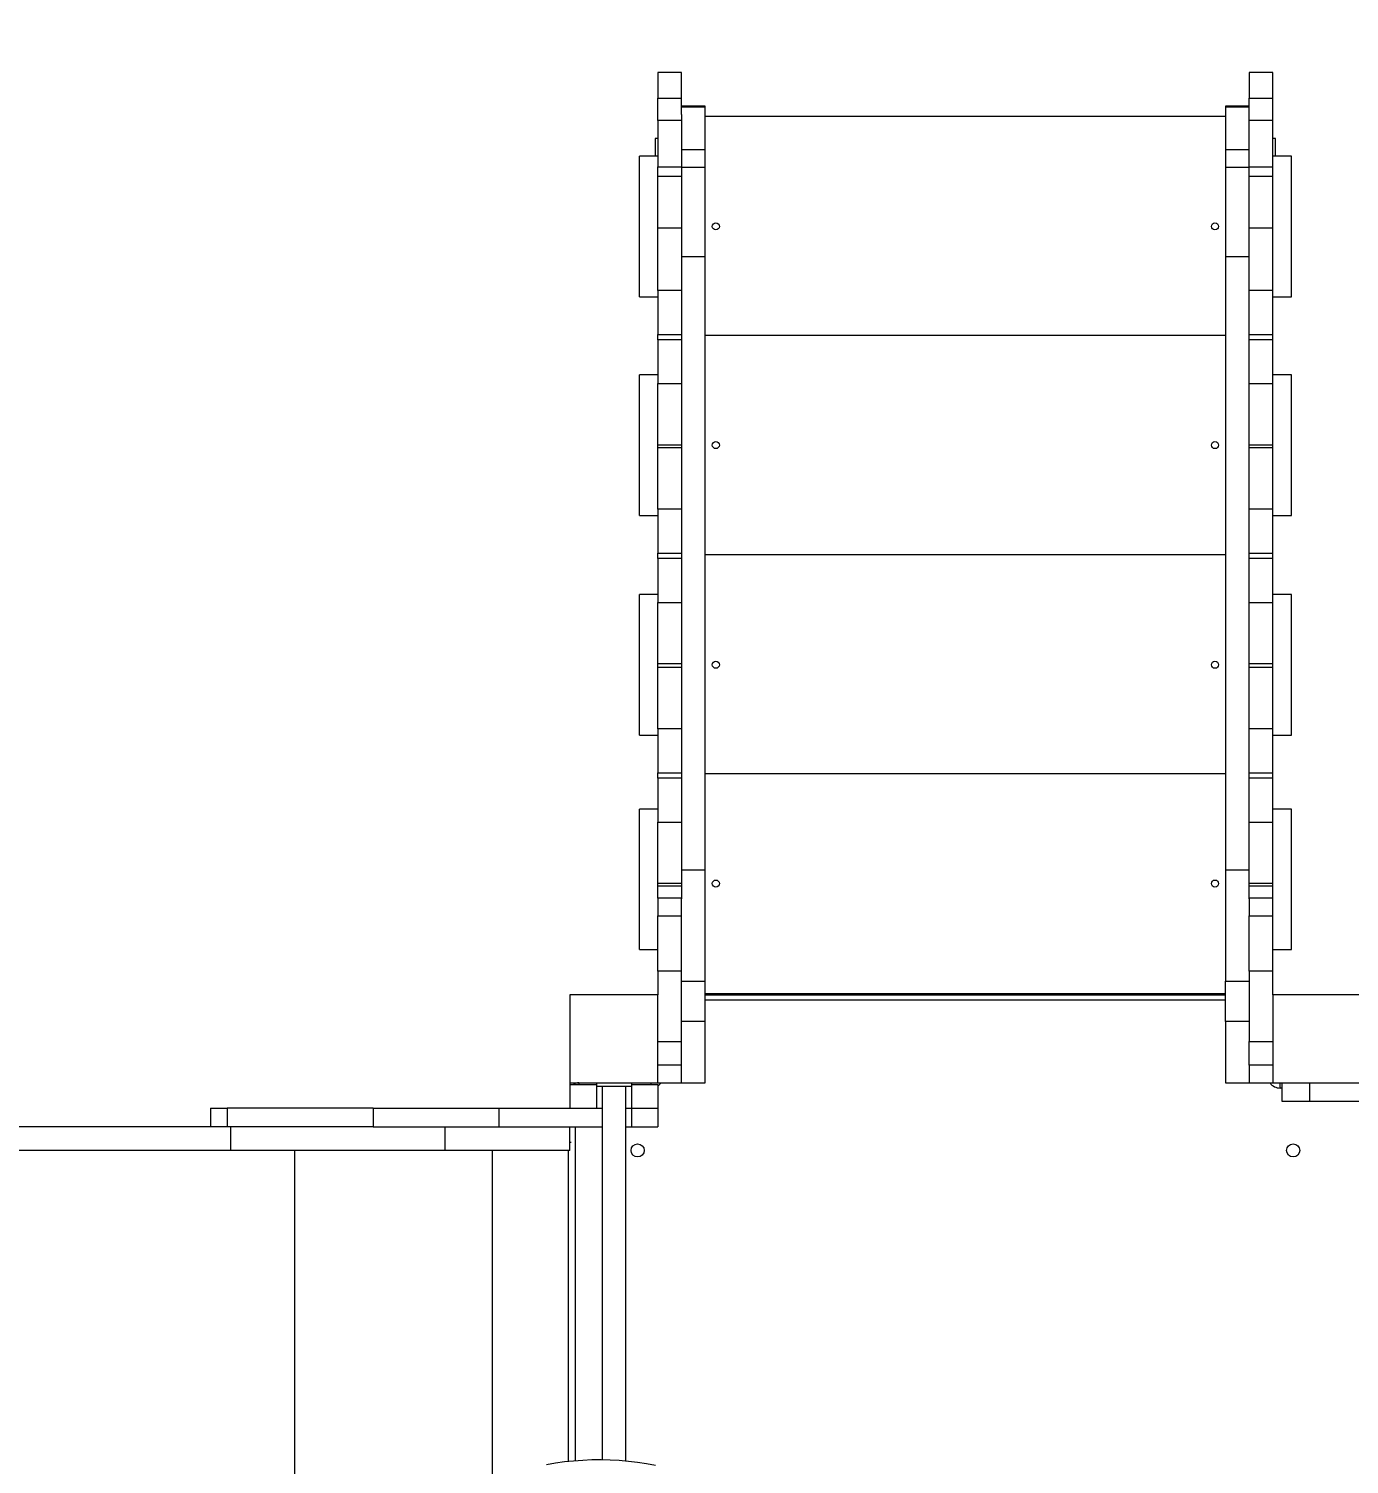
# Model space of a CAD drawing. Header units: millimetres. Extents: x -8422 to 28150, y -6982 to 5510.
# Drawn here: x 13884 to 15387, y 1017 to 2651 of the extents above; entities that cross this region are included whole.
import ezdxf

# ---------------------------------------------------------------- set-up
doc = ezdxf.new("R2010")
doc.units = ezdxf.units.MM
for name, color, linetype in [('DIKOM_ОБЪЕКТ', 7, 'Continuous'), ('DIKOM_РАЗМЕР_ЗОНА', 7, 'Continuous'), ('DIKOM_РАЗМЕР_ОБЪЕКТА', 7, 'Continuous')]:
    doc.layers.add(name, color=color, linetype=linetype)
doc.styles.add('style1', font='arial.ttf', dxfattribs={"width": 0.8})
doc.dimstyles.new('1-50', dxfattribs={"dimtxt": 300, "dimasz": 200, "dimexe": 100, "dimexo": 0, "dimgap": 100, "dimtad": 1, "dimdec": 0, "dimtxsty": 'style1', "dimcen": 0, "dimclrd": 7, "dimclre": 7, "dimadec": 1, "dimazin": 2, "dimtfac": 1, "dimtdec": 0, "dimtmove": 1, "dimatfit": 3, "dimfxl": 0, "dimlwd": 25, "dimlwe": 18, "dimarcsym": 0})

# ---------------------------------------------------------------- blocks, each defined once
blk = doc.blocks.new('*D15')
at = {"layer": 'Defpoints', "color": 0, "transparency": 16777216}
for p in [(19380.3, 3651.5), (27070.1, 3651.5), (15204.4, -3115.2)]:
    blk.add_point(p, dxfattribs=at)
at = {"layer": 'DIKOM_РАЗМЕР_ОБЪЕКТА', "color": 7, "lineweight": 18, "transparency": 16777216}
for p, q in [((19380.3, 3651.5), (27170.1, 3651.5)), ((15204.4, -3115.2), (27170.1, -3115.2))]:
    blk.add_line(p, q, dxfattribs=at)
at = {"layer": 'DIKOM_РАЗМЕР_ОБЪЕКТА', "color": 7, "lineweight": 25, "transparency": 16777216}
blk.add_line((27070.1, -2915.2), (27070.1, 3451.5), dxfattribs=at)
at = {"layer": 'DIKOM_РАЗМЕР_ОБЪЕКТА', "color": 7, "transparency": 16777216}
for points in [[(27036.8, 3451.5), (27103.5, 3451.5), (27070.1, 3651.5)], [(27036.8, -2915.2), (27103.5, -2915.2), (27070.1, -3115.2)]]:
    blk.add_solid(points, dxfattribs=at)
at = {"layer": 'DIKOM_РАЗМЕР_ОБЪЕКТА', "color": 0, "transparency": 16777216, "insert": (26817, -135.2), "char_height": 300, "attachment_point": 5, "rotation": 90, "style": 'style1'}
blk.add_mtext('6750', dxfattribs=at)
blk = doc.blocks.new('*D16')
at = {"layer": 'Defpoints', "color": 0, "transparency": 16777216}
for p in [(12490, 1388), (23986.6, 1004), (12490, -5796.5)]:
    blk.add_point(p, dxfattribs=at)
at = {"layer": 'DIKOM_РАЗМЕР_ОБЪЕКТА', "color": 7, "lineweight": 18, "transparency": 16777216}
for p, q in [((12490, 1388), (12490, -5896.5)), ((23986.6, 1004), (23986.6, -5896.5))]:
    blk.add_line(p, q, dxfattribs=at)
at = {"layer": 'DIKOM_РАЗМЕР_ОБЪЕКТА', "color": 7, "lineweight": 25, "transparency": 16777216}
blk.add_line((23786.6, -5796.5), (12690, -5796.5), dxfattribs=at)
at = {"layer": 'DIKOM_РАЗМЕР_ОБЪЕКТА', "color": 7, "transparency": 16777216}
for points in [[(12690, -5763.2), (12690, -5829.8), (12490, -5796.5)], [(23786.6, -5763.2), (23786.6, -5829.8), (23986.6, -5796.5)]]:
    blk.add_solid(points, dxfattribs=at)
at = {"layer": 'DIKOM_РАЗМЕР_ОБЪЕКТА', "color": 0, "transparency": 16777216, "insert": (18238.3, -5543.3), "char_height": 300, "attachment_point": 5, "style": 'style1'}
blk.add_mtext('11500', dxfattribs=at)
blk = doc.blocks.new('*D14')
at = {"layer": 'Defpoints', "color": 0, "transparency": 16777216}
for p in [(20684.7, 5148.6), (28049.7, 5148.6), (14575.8, -5055.5)]:
    blk.add_point(p, dxfattribs=at)
at = {"layer": 'DIKOM_РАЗМЕР_ЗОНА', "color": 7, "lineweight": 18, "transparency": 16777216}
for p, q in [((20684.7, 5148.6), (28149.7, 5148.6)), ((14575.8, -5055.5), (28149.7, -5055.5))]:
    blk.add_line(p, q, dxfattribs=at)
at = {"layer": 'DIKOM_РАЗМЕР_ЗОНА', "color": 7, "lineweight": 25, "transparency": 16777216}
blk.add_line((28049.7, -4855.5), (28049.7, 4948.6), dxfattribs=at)
at = {"layer": 'DIKOM_РАЗМЕР_ЗОНА', "color": 7, "transparency": 16777216}
for points in [[(28016.4, 4948.6), (28083, 4948.6), (28049.7, 5148.6)], [(28016.4, -4855.5), (28083, -4855.5), (28049.7, -5055.5)]]:
    blk.add_solid(points, dxfattribs=at)
at = {"layer": 'DIKOM_РАЗМЕР_ЗОНА', "color": 0, "transparency": 16777216, "insert": (27796.5, -63.6), "char_height": 300, "attachment_point": 5, "rotation": 90, "style": 'style1'}
blk.add_mtext('10200', dxfattribs=at)
blk = doc.blocks.new('*D13')
at = {"layer": 'Defpoints', "color": 0, "transparency": 16777216}
for p in [(10490, 1785.1), (25983.1, 460.5), (10490, -6882.5)]:
    blk.add_point(p, dxfattribs=at)
at = {"layer": 'DIKOM_РАЗМЕР_ЗОНА', "color": 7, "lineweight": 18, "transparency": 16777216}
for p, q in [((10490, 1785.1), (10490, -6982.5)), ((25983.1, 460.5), (25983.1, -6982.5))]:
    blk.add_line(p, q, dxfattribs=at)
at = {"layer": 'DIKOM_РАЗМЕР_ЗОНА', "color": 7, "lineweight": 25, "transparency": 16777216}
blk.add_line((25783.1, -6882.5), (10690, -6882.5), dxfattribs=at)
at = {"layer": 'DIKOM_РАЗМЕР_ЗОНА', "color": 7, "transparency": 16777216}
for points in [[(10690, -6849.2), (10690, -6915.8), (10490, -6882.5)], [(25783.1, -6849.2), (25783.1, -6915.8), (25983.1, -6882.5)]]:
    blk.add_solid(points, dxfattribs=at)
at = {"layer": 'DIKOM_РАЗМЕР_ЗОНА', "color": 0, "transparency": 16777216, "insert": (18236.5, -6629.3), "char_height": 300, "attachment_point": 5, "style": 'style1'}
blk.add_mtext('15500', dxfattribs=at)

msp = doc.modelspace()

# ---------------------------------------------------------------- linework, layer by layer
at = {"layer": 'DIKOM_ОБЪЕКТ', "color": 7, "linetype": 'Continuous', "lineweight": 15}
for p, q in [((14627.4, 2601.3), (14600.4, 2601.3)), ((14600.4, 2601.3), (14600.4, 2572.2)), ((14627.4, 2572.2), (14627.4, 2601.3)), ((15300.4, 2601.3), (15273.4, 2601.3)), ((15273.4, 2601.3), (15273.4, 2572.2)), ((15300.4, 2572.2), (15300.4, 2601.3)), ((14600.4, 2572.2), (14627.4, 2572.2)), ((14600.4, 2547), (14600.4, 2572.2)), ((14627.4, 2553.6), (14627.4, 2572.2)), ((15273.4, 2572.2), (15300.4, 2572.2)), ((15273.4, 2553.6), (15273.4, 2572.2)), ((15300.4, 2547), (15300.4, 2572.2)), ((14654.4, 2563.2), (14627.4, 2563.2)), ((14627.4, 2562.5), (14654.4, 2562.5)), ((14627.4, 2553.6), (14627.4, 2513.9)), ((14654.4, 2562.5), (14654.4, 2563.2)), ((14654.4, 2513.9), (14654.4, 2562.5)), ((15246.4, 2551.3), (14654.4, 2551.3)), ((15273.4, 2563.2), (15246.4, 2563.2)), ((15246.4, 2563.2), (15246.4, 2562.5)), ((15246.4, 2562.5), (15273.4, 2562.5)), ((15246.4, 2562.5), (15246.4, 2513.9)), ((15273.4, 2513.9), (15273.4, 2553.6)), ((14627.4, 2547), (14600.4, 2547)), ((14600.4, 2547), (14600.4, 2494)), ((15300.4, 2547), (15273.4, 2547)), ((15300.4, 2494), (15300.4, 2547)), ((14597.4, 2526.3), (14597.4, 2506.3)), ((14600.4, 2526.3), (14597.4, 2526.3)), ((15303.4, 2526.3), (15300.4, 2526.3)), ((15303.4, 2506.3), (15303.4, 2526.3)), ((14600.4, 2506.3), (14579.4, 2506.3)), ((14579.4, 2346.3), (14579.4, 2506.3)), ((14627.4, 2513.9), (14654.4, 2513.9)), ((14627.4, 2513.9), (14627.4, 2493.7)), ((14654.4, 2493.7), (14654.4, 2513.9)), ((15246.4, 2513.9), (15273.4, 2513.9)), ((15246.4, 2513.9), (15246.4, 2493.7)), ((15273.4, 2493.7), (15273.4, 2513.9)), ((15321.4, 2506.3), (15300.4, 2506.3)), ((15321.4, 2346.3), (15321.4, 2506.3)), ((14600.4, 2494), (14627.4, 2494)), ((14600.4, 2483.2), (14600.4, 2494)), ((14627.4, 2493.7), (14654.4, 2493.7)), ((14627.4, 2493.7), (14627.4, 2391.9)), ((14654.4, 2391.9), (14654.4, 2493.7)), ((15246.4, 2493.7), (15273.4, 2493.7)), ((15246.4, 2493.7), (15246.4, 2391.9)), ((15273.4, 2494), (15300.4, 2494)), ((15273.4, 2391.9), (15273.4, 2493.7)), ((15300.4, 2483.2), (15300.4, 2494)), ((14627.4, 2483.2), (14600.4, 2483.2)), ((14600.4, 2424.3), (14600.4, 2483.2)), ((15300.4, 2483.2), (15273.4, 2483.2)), ((15300.4, 2424.3), (15300.4, 2483.2)), ((14627.4, 2424.3), (14600.4, 2424.3)), ((14600.4, 2353.3), (14600.4, 2424.3)), ((15300.4, 2424.3), (15273.4, 2424.3)), ((15300.4, 2353.3), (15300.4, 2424.3)), ((14627.4, 2391.9), (14654.4, 2391.9)), ((14627.4, 2391.9), (14627.4, 1693.8)), ((14654.4, 1693.8), (14654.4, 2391.9)), ((15246.4, 2391.9), (15273.4, 2391.9)), ((15246.4, 2391.9), (15246.4, 1693.8)), ((15273.4, 1693.8), (15273.4, 2391.9)), ((14627.4, 2353.3), (14600.4, 2353.3)), ((14600.4, 2353.3), (14600.4, 2303.3)), ((15300.4, 2353.3), (15273.4, 2353.3)), ((15300.4, 2303.3), (15300.4, 2353.3)), ((14579.4, 2346.3), (14600.4, 2346.3)), ((15300.4, 2346.3), (15321.4, 2346.3)), ((14600.4, 2303.3), (14627.4, 2303.3)), ((14600.4, 2297.3), (14600.4, 2303.3)), ((14627.4, 2297.3), (14600.4, 2297.3)), ((14600.4, 2297.3), (14600.4, 2247.3)), ((15246.4, 2302.3), (14654.4, 2302.3)), ((15273.4, 2303.3), (15300.4, 2303.3)), ((15300.4, 2297.3), (15273.4, 2297.3)), ((15300.4, 2297.3), (15300.4, 2303.3)), ((15300.4, 2247.3), (15300.4, 2297.3)), ((14600.4, 2257.3), (14579.4, 2257.3)), ((14579.4, 2097.3), (14579.4, 2257.3)), ((15321.4, 2257.3), (15300.4, 2257.3)), ((15321.4, 2097.3), (15321.4, 2257.3)), ((14600.4, 2247.3), (14627.4, 2247.3)), ((14600.4, 2177.3), (14600.4, 2247.3)), ((15273.4, 2247.3), (15300.4, 2247.3)), ((15300.4, 2177.3), (15300.4, 2247.3)), ((14627.4, 2177.3), (14600.4, 2177.3)), ((14600.4, 2174.3), (14600.4, 2177.3)), ((14627.4, 2174.3), (14600.4, 2174.3)), ((14600.4, 2104.3), (14600.4, 2174.3)), ((15300.4, 2177.3), (15273.4, 2177.3)), ((15300.4, 2174.3), (15273.4, 2174.3)), ((15300.4, 2174.3), (15300.4, 2177.3)), ((15300.4, 2104.3), (15300.4, 2174.3)), ((14579.4, 2097.3), (14600.4, 2097.3)), ((14627.4, 2104.3), (14600.4, 2104.3)), ((14600.4, 2104.3), (14600.4, 2054.3)), ((15300.4, 2104.3), (15273.4, 2104.3)), ((15300.4, 2054.3), (15300.4, 2104.3)), ((15300.4, 2097.3), (15321.4, 2097.3)), ((14600.4, 2054.3), (14627.4, 2054.3)), ((14600.4, 2048.3), (14600.4, 2054.3)), ((14627.4, 2048.3), (14600.4, 2048.3)), ((14600.4, 2048.3), (14600.4, 1998.3)), ((15246.4, 2052.3), (14654.4, 2052.3)), ((15273.4, 2054.3), (15300.4, 2054.3)), ((15300.4, 2048.3), (15273.4, 2048.3)), ((15300.4, 2048.3), (15300.4, 2054.3)), ((15300.4, 1998.3), (15300.4, 2048.3)), ((14600.4, 2007.3), (14579.4, 2007.3)), ((14579.4, 1847.3), (14579.4, 2007.3)), ((14600.4, 1998.3), (14627.4, 1998.3)), ((14600.4, 1928.3), (14600.4, 1998.3)), ((15273.4, 1998.3), (15300.4, 1998.3)), ((15321.4, 2007.3), (15300.4, 2007.3)), ((15300.4, 1928.3), (15300.4, 1998.3)), ((15321.4, 1847.3), (15321.4, 2007.3)), ((14627.4, 1928.3), (14600.4, 1928.3)), ((14600.4, 1924.3), (14600.4, 1928.3)), ((15300.4, 1928.3), (15273.4, 1928.3)), ((15300.4, 1924.3), (15300.4, 1928.3)), ((14627.4, 1924.3), (14600.4, 1924.3)), ((14600.4, 1854.3), (14600.4, 1924.3)), ((15300.4, 1924.3), (15273.4, 1924.3)), ((15300.4, 1854.3), (15300.4, 1924.3)), ((14579.4, 1847.3), (14600.4, 1847.3)), ((14627.4, 1854.3), (14600.4, 1854.3)), ((14600.4, 1854.3), (14600.4, 1804.3)), ((15300.4, 1854.3), (15273.4, 1854.3)), ((15300.4, 1804.3), (15300.4, 1854.3)), ((15300.4, 1847.3), (15321.4, 1847.3)), ((14600.4, 1804.3), (14627.4, 1804.3)), ((14600.4, 1798.3), (14600.4, 1804.3)), ((14627.4, 1798.3), (14600.4, 1798.3)), ((14600.4, 1798.3), (14600.4, 1748.3)), ((15246.4, 1803.3), (14654.4, 1803.3)), ((15273.4, 1804.3), (15300.4, 1804.3)), ((15300.4, 1798.3), (15273.4, 1798.3)), ((15300.4, 1798.3), (15300.4, 1804.3)), ((15300.4, 1748.3), (15300.4, 1798.3)), ((14600.4, 1763.1), (14579.4, 1763.1)), ((14579.4, 1603.1), (14579.4, 1763.1)), ((15321.4, 1763.1), (15300.4, 1763.1)), ((15321.4, 1603.1), (15321.4, 1763.1)), ((14600.4, 1748.3), (14627.4, 1748.3)), ((14600.4, 1678.3), (14600.4, 1748.3)), ((15273.4, 1748.3), (15300.4, 1748.3)), ((15300.4, 1678.3), (15300.4, 1748.3)), ((14627.4, 1693.8), (14654.4, 1693.8)), ((14627.4, 1693.8), (14627.4, 1660.9)), ((14654.4, 1567.3), (14654.4, 1693.8)), ((15246.4, 1693.8), (15273.4, 1693.8)), ((15246.4, 1693.8), (15246.4, 1567.3)), ((15273.4, 1660.9), (15273.4, 1693.8)), ((14627.4, 1678.3), (14600.4, 1678.3)), ((14600.4, 1675.3), (14600.4, 1678.3)), ((14627.4, 1675.3), (14600.4, 1675.3)), ((14600.4, 1661.7), (14600.4, 1675.3)), ((15300.4, 1678.3), (15273.4, 1678.3)), ((15300.4, 1675.3), (15273.4, 1675.3)), ((15300.4, 1675.3), (15300.4, 1678.3)), ((15300.4, 1661.7), (15300.4, 1675.3)), ((14627.4, 1661.7), (14600.4, 1661.7)), ((14600.4, 1661.7), (14600.4, 1641.6)), ((14627.4, 1641.6), (14627.4, 1660.9)), ((15300.4, 1661.7), (15273.4, 1661.7)), ((15273.4, 1660.9), (15273.4, 1641.6)), ((15300.4, 1641.6), (15300.4, 1661.7)), ((14600.4, 1641.6), (14627.4, 1641.6)), ((14600.4, 1578.5), (14600.4, 1641.6)), ((14627.4, 1578.5), (14627.4, 1641.6)), ((15273.4, 1641.6), (15300.4, 1641.6)), ((15273.4, 1578.5), (15273.4, 1641.6)), ((15300.4, 1578.5), (15300.4, 1641.6)), ((14579.4, 1603.1), (14600.4, 1603.1)), ((15300.4, 1603.1), (15321.4, 1603.1)), ((14627.4, 1578.5), (14600.4, 1578.5)), ((14600.4, 1578.5), (14600.4, 1551.5)), ((14627.4, 1498.6), (14627.4, 1578.5)), ((15300.4, 1578.5), (15273.4, 1578.5)), ((15273.4, 1578.5), (15273.4, 1498.6)), ((15300.4, 1551.5), (15300.4, 1578.5)), ((14627.4, 1567.3), (14654.4, 1567.3)), ((14654.4, 1521.3), (14654.4, 1567.3)), ((14654.4, 1553.3), (15246.4, 1553.3)), ((15246.4, 1567.3), (15273.4, 1567.3)), ((15246.4, 1521.3), (15246.4, 1567.3)), ((14600.4, 1551.5), (14500.4, 1551.5)), ((14500.4, 1551.5), (14500.4, 1451.5)), ((14600.4, 1451.5), (14600.4, 1551.5)), ((14654.4, 1551.5), (15246.4, 1551.5)), ((15246.4, 1545.5), (14654.4, 1545.5)), ((15400.4, 1551.5), (15300.4, 1551.5)), ((15300.4, 1551.5), (15300.4, 1451.5)), ((14654.4, 1521.3), (14627.4, 1521.3)), ((14654.4, 1451.3), (14654.4, 1521.3)), ((15273.4, 1521.3), (15246.4, 1521.3)), ((15246.4, 1521.3), (15246.4, 1451.3)), ((14600.4, 1498.6), (14627.4, 1498.6)), ((14627.4, 1471.5), (14627.4, 1498.6)), ((15273.4, 1498.6), (15300.4, 1498.6)), ((15273.4, 1471.5), (15273.4, 1498.6)), ((14627.4, 1471.5), (14600.4, 1471.5)), ((14627.4, 1451.5), (14627.4, 1471.5)), ((15300.4, 1471.5), (15273.4, 1471.5)), ((15273.4, 1471.5), (15273.4, 1451.5)), ((14500.4, 1451.5), (14600.4, 1451.5)), ((14500.4, 1451.5), (14500.4, 1449.5)), ((14500.4, 1449.5), (14500.4, 1422.5)), ((14500.4, 1449.5), (14530.4, 1449.5)), ((14500.4, 1449.5), (14500.4, 1422.5)), ((14500.4, 1449.5), (14500.4, 1449.5)), ((14510.4, 1451.5), (14510.4, 1449.5)), ((14530.4, 1451.5), (14530.4, 1447.5)), ((14530.4, 1447.5), (14570.4, 1447.5)), ((14530.4, 1447.5), (14530.4, 1422.5)), ((14536.9, 1447.5), (14536.9, 1022.6)), ((14563.9, 1021.2), (14563.9, 1447.5)), ((14570.4, 1451.5), (14570.4, 1447.5)), ((14570.4, 1449.5), (14600.4, 1449.5)), ((14570.4, 1447.5), (14570.4, 1422.5)), ((14592.4, 1451.5), (14592.4, 1449.5)), ((14600.4, 1451.5), (14600.4, 1451.3)), ((14600.4, 1451.5), (14627.4, 1451.5)), ((14600.4, 1451.3), (14627.4, 1451.3)), ((14600.4, 1449.5), (14600.4, 1422.5)), ((14627.4, 1451.5), (14627.4, 1451.3)), ((14627.4, 1451.3), (14654.4, 1451.3)), ((15246.4, 1451.3), (15273.4, 1451.3)), ((15273.4, 1451.3), (15273.4, 1451.5)), ((15273.4, 1451.5), (15300.4, 1451.5)), ((15273.4, 1451.3), (15300.4, 1451.3)), ((15300.4, 1451.3), (15300.4, 1451.5)), ((15300.4, 1451.5), (15400.4, 1451.5)), ((15308.4, 1445.5), (15308.4, 1451.5)), ((15310.4, 1445.5), (15308.4, 1445.5)), ((15310.4, 1451.5), (15310.4, 1430.5)), ((15341.9, 1451.5), (15341.9, 1430.5)), ((14091.5, 1422.5), (14091.5, 1401.5)), ((14091.5, 1422.5), (14110.4, 1422.5)), ((14110.4, 1422.5), (14110.4, 1401.5)), ((14276.5, 1422.5), (14110.4, 1422.5)), ((14276.5, 1422.5), (14276.5, 1401.5)), ((14276.5, 1422.5), (14419.3, 1422.5)), ((14419.3, 1422.5), (14419.3, 1401.5)), ((14419.3, 1422.5), (14536.9, 1422.5)), ((14530.4, 1422.5), (14536.9, 1422.5)), ((14563.9, 1422.5), (14570.4, 1422.5)), ((14570.4, 1422.5), (14600.4, 1422.5)), ((14570.4, 1422.5), (14570.4, 1401.5)), ((14570.4, 1422.5), (14600.4, 1422.5)), ((14600.4, 1422.5), (14600.4, 1401.5)), ((15310.4, 1430.5), (15341.9, 1430.5)), ((15341.9, 1430.5), (16762.1, 1430.5)), ((14113.1, 1401.5), (13431.6, 1401.5)), ((14276.5, 1401.5), (14113.1, 1401.5)), ((14114.6, 1374.5), (14114.6, 1401.5)), ((14276.5, 1401.5), (14419.3, 1401.5)), ((14358.5, 1374.5), (14358.5, 1401.5)), ((14419.3, 1401.5), (14536.9, 1401.5)), ((14500.4, 1374.5), (14500.4, 1401.5)), ((14500.4, 1384), (14500.4, 1401.5)), ((14506.4, 1401.5), (14506.4, 1021.4)), ((14563.9, 1401.5), (14570.4, 1401.5)), ((14570.4, 1401.5), (14600.4, 1401.5)), ((14114.6, 1374.5), (13431.6, 1374.5)), ((14358.5, 1374.5), (14114.6, 1374.5)), ((14187.4, 828.5), (14187.4, 1374.5)), ((14500.4, 1374.5), (14358.5, 1374.5)), ((14412.4, 999.5), (14412.4, 1374.5)), ((14498.9, 1020.7), (14498.9, 1374.5)), ((14500.4, 1384), (14501.9, 1384))]:
    msp.add_line(p, q, dxfattribs=at)
at = {"layer": 'DIKOM_ОБЪЕКТ', "color": 7, "linetype": 'Continuous', "lineweight": 15, "flags": 128}
msp.add_lwpolyline([(14473.7, 1017.1), (14484, 1018.8), (14494.2, 1020.2), (14504.6, 1021.3), (14515, 1022), (14525.3, 1022.5), (14535.8, 1022.6), (14546.2, 1022.3), (14556.5, 1021.8), (14566.9, 1020.9), (14577.2, 1019.7), (14587.5, 1018.2), (14597.7, 1016.3)], dxfattribs=at)
at = {"layer": 'DIKOM_ОБЪЕКТ', "color": 7, "linetype": 'Continuous', "lineweight": 15}
for centre, radius in [((14666.4, 2426.3), 4), ((15234.4, 2426.3), 4), ((14666.4, 2177.3), 4), ((15234.4, 2177.3), 4), ((14666.4, 1927.3), 4), ((15234.4, 1927.3), 4), ((14666.4, 1678.3), 4), ((15234.4, 1678.3), 4), ((14577.4, 1374.5), 7.5), ((15323.4, 1374.5), 7.5)]:
    msp.add_circle(centre, radius, dxfattribs=at)
for centre, radius, start, end in [((14510.4, 1441.5), 10, 90, 126.8699), ((14592.4, 1459.5), 14, 304.8498, 324.2894), ((15308.4, 1459.5), 14, 215.7106, 270)]:
    msp.add_arc(centre, radius, start, end, dxfattribs=at)

# ---------------------------------------------------------------- dimensions: what is measured, and where the dimension line sits
at = {"layer": 'DIKOM_РАЗМЕР_ЗОНА'}
dim = msp.add_linear_dim(base=(28049.7, 5148.6), p1=(14575.8, -5055.5), p2=(20684.7, 5148.6), angle=270, text='10200', dimstyle='1-50', override={"dimscale": 1, "dimtix": 0, "dimtofl": 1, "dimtmove": 1, "dimatfit": 3}, dxfattribs=at)
dim.commit()
dim.dimension.update_dxf_attribs({"geometry": '*D14', "text_midpoint": (28049.7, -63.6), "dimtype": 160})
dim = msp.add_linear_dim(base=(10490, -6882.5), p1=(25983.1, 460.5), p2=(10490, 1785.1), angle=180, text='15500', dimstyle='1-50', dxfattribs=at)
dim.commit()
dim.dimension.update_dxf_attribs({"geometry": '*D13', "text_midpoint": (18236.5, -6882.5), "dimtype": 160})
at = {"layer": 'DIKOM_РАЗМЕР_ОБЪЕКТА'}
dim = msp.add_linear_dim(base=(27070.1, 3651.5), p1=(15204.4, -3115.2), p2=(19380.3, 3651.5), angle=270, text='6750', dimstyle='1-50', override={"dimscale": 1, "dimtix": 0, "dimtofl": 1, "dimtmove": 1, "dimatfit": 3}, dxfattribs=at)
dim.commit()
dim.dimension.update_dxf_attribs({"geometry": '*D15', "text_midpoint": (27070.1, -135.2), "dimtype": 160})
dim = msp.add_linear_dim(base=(12490, -5796.5), p1=(23986.6, 1004), p2=(12490, 1388), angle=180, text='11500', dimstyle='1-50', dxfattribs=at)
dim.commit()
dim.dimension.update_dxf_attribs({"geometry": '*D16', "text_midpoint": (18238.3, -5796.5), "dimtype": 160})

doc.saveas('drawing.dxf')
